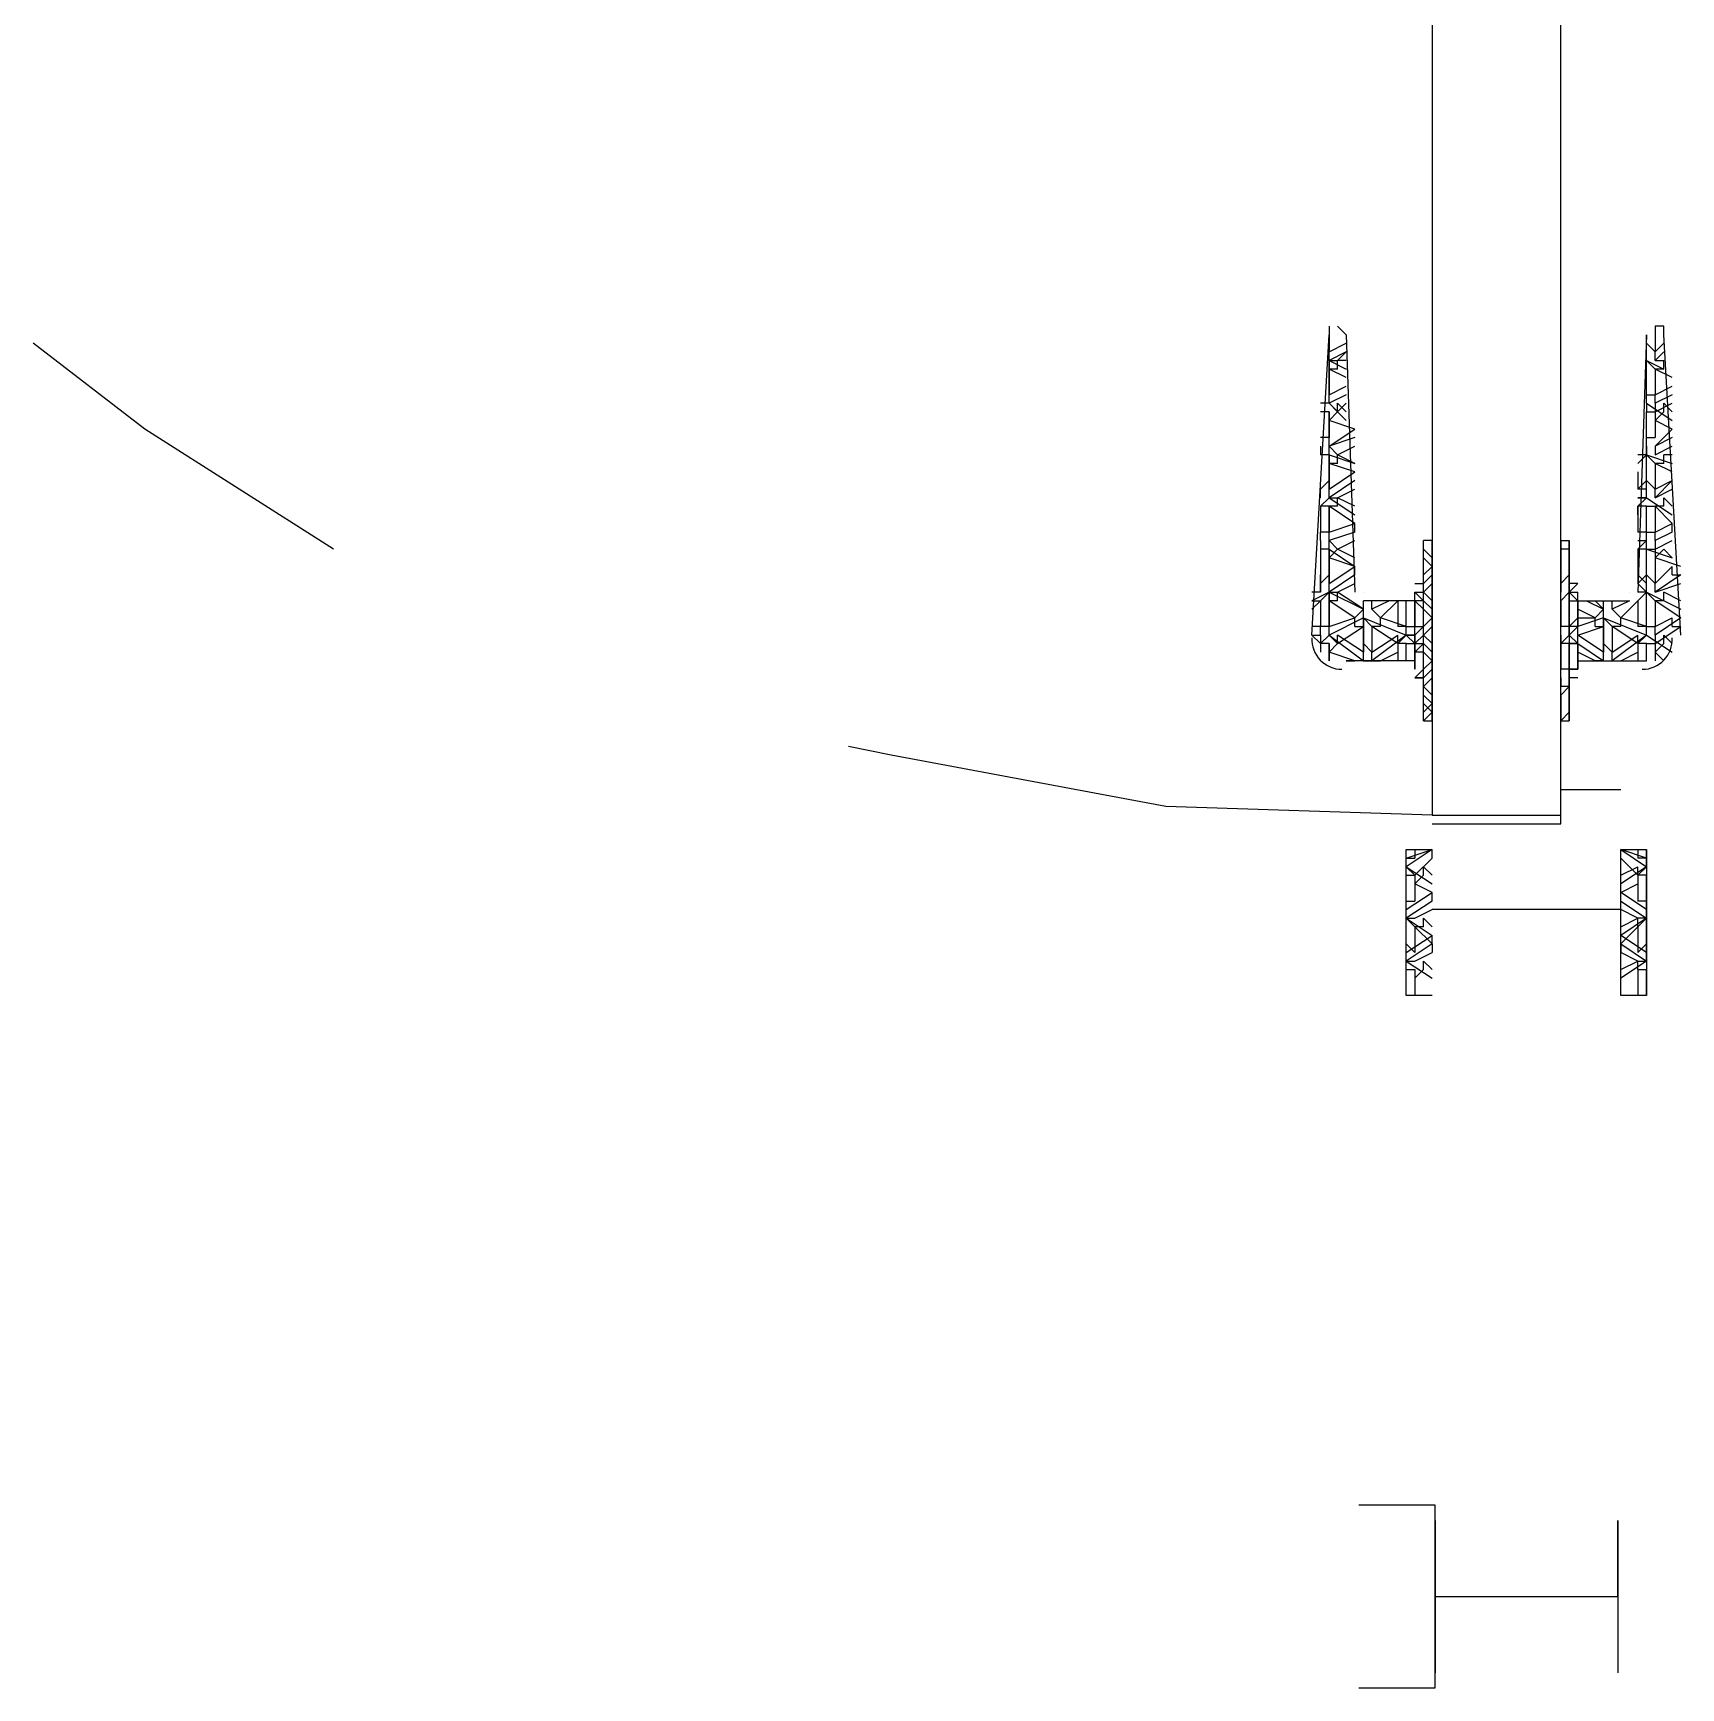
# Model space of a CAD drawing. Header units: millimetres. Extents: x -973 to 28250, y -35942 to 8545.
# Drawn here: x 3374 to 3916, y 3360 to 3904 of the extents above; entities that cross this region are included whole.
import ezdxf

# ---------------------------------------------------------------- set-up
doc = ezdxf.new("R2010")
doc.units = ezdxf.units.MM
doc.layers.add('R02_BAGLANTI', color=3, linetype='Continuous')
doc.layers.add('R02_DUVAR', color=7, linetype='Continuous')

# ---------------------------------------------------------------- blocks, each defined once
blk = doc.blocks.new('R02_SRC_K01')
at = {"color": 133, "linetype": 'Continuous', "lineweight": 25, "true_color": 0x6ec1dd}
for p, q in [((54258.75, 7922.696), (54258.75, 7922.696)), ((54259.032, 7922.696), (54258.75, 7922.696)), ((54258.75, 7922.696), (54258.75, 7922.696)), ((54259.032, 7922.696), (54259.314, 7922.978)), ((54259.032, 7922.414), (54259.032, 7922.696)), ((54259.314, 7922.696), (54259.032, 7922.696)), ((54259.314, 7922.978), (54259.314, 7922.696)), ((54259.314, 7922.978), (54269.182, 7922.414)), ((54259.314, 7922.696), (54259.596, 7922.696)), ((54259.596, 7922.696), (54259.596, 7922.978)), ((54259.596, 7922.414), (54259.596, 7922.696)), ((54260.442, 7922.696), (54259.596, 7922.696)), ((54260.16, 7922.978), (54260.442, 7922.696)), ((54260.442, 7922.978), (54260.442, 7922.696)), ((54260.724, 7922.414), (54260.442, 7922.696)), ((54260.724, 7922.696), (54260.724, 7922.978)), ((54261.006, 7922.696), (54260.724, 7922.696)), ((54260.724, 7922.696), (54260.724, 7922.696)), ((54260.724, 7922.696), (54261.006, 7922.696)), ((54261.288, 7922.414), (54261.006, 7922.696)), ((54262.134, 7922.696), (54261.006, 7922.696)), ((54261.006, 7922.696), (54261.288, 7922.696)), ((54261.852, 7922.696), (54261.852, 7922.696)), ((54261.852, 7922.696), (54261.852, 7922.696)), ((54262.134, 7922.414), (54262.134, 7922.696)), ((54262.134, 7922.414), (54262.134, 7922.696)), ((54262.416, 7922.696), (54262.134, 7922.696)), ((54262.416, 7922.696), (54262.416, 7922.696)), ((54262.416, 7922.696), (54262.698, 7922.696)), ((54262.698, 7922.414), (54262.698, 7922.696)), ((54263.543, 7922.696), (54262.698, 7922.696)), ((54262.698, 7922.696), (54262.698, 7922.696)), ((54263.543, 7922.414), (54263.543, 7922.696)), ((54263.543, 7922.696), (54263.543, 7922.696)), ((54263.543, 7922.696), (54263.543, 7922.696)), ((54263.825, 7922.696), (54263.825, 7922.696)), ((54263.825, 7922.696), (54263.825, 7922.696)), ((54263.825, 7922.696), (54264.107, 7922.696)), ((54264.389, 7922.414), (54264.107, 7922.696)), ((54264.107, 7922.696), (54264.107, 7922.696)), ((54265.235, 7922.414), (54265.235, 7922.696)), ((54265.235, 7922.414), (54265.235, 7922.696)), ((54265.517, 7922.696), (54265.235, 7922.696)), ((54265.517, 7922.696), (54265.517, 7922.696)), ((54265.517, 7922.696), (54265.517, 7922.696)), ((54265.517, 7922.696), (54265.517, 7922.696)), ((54265.799, 7922.414), (54265.799, 7922.696)), ((54266.645, 7922.414), (54266.645, 7922.696)), ((54258.468, 7922.414), (54259.032, 7922.414)), ((54259.032, 7922.414), (54258.468, 7922.414)), ((54258.468, 7921.568), (54258.75, 7922.414)), ((54259.032, 7922.132), (54258.75, 7922.414)), ((54259.032, 7922.414), (54259.032, 7922.414)), ((54259.314, 7922.414), (54259.032, 7922.132)), ((54259.314, 7922.414), (54259.596, 7922.414)), ((54259.596, 7922.414), (54259.596, 7922.414)), ((54260.442, 7922.414), (54259.596, 7922.414)), ((54259.596, 7922.414), (54259.878, 7921.568)), ((54259.878, 7921.568), (54260.442, 7922.414)), ((54260.724, 7922.414), (54260.16, 7921.286)), ((54260.724, 7922.414), (54260.442, 7922.414)), ((54260.442, 7922.132), (54260.442, 7922.414)), ((54260.724, 7922.414), (54260.724, 7922.132)), ((54260.724, 7922.414), (54261.006, 7922.414)), ((54261.288, 7922.414), (54261.006, 7922.414)), ((54262.134, 7922.414), (54261.006, 7922.414)), ((54261.006, 7922.414), (54261.57, 7921.568)), ((54262.134, 7922.414), (54261.57, 7921.568)), ((54261.57, 7921.568), (54261.852, 7922.414)), ((54262.134, 7922.132), (54261.852, 7922.414)), ((54262.134, 7922.414), (54262.134, 7922.414)), ((54262.416, 7922.414), (54262.134, 7922.132)), ((54262.698, 7921.568), (54262.416, 7922.414)), ((54262.416, 7922.414), (54262.698, 7922.414)), ((54262.698, 7922.414), (54262.698, 7922.414)), ((54263.543, 7922.414), (54262.698, 7922.414)), ((54262.698, 7922.414), (54262.979, 7921.568)), ((54262.979, 7921.568), (54263.543, 7922.414)), ((54263.825, 7922.414), (54263.261, 7921.568)), ((54263.543, 7922.414), (54263.543, 7922.414)), ((54263.543, 7922.132), (54263.543, 7922.414)), ((54263.825, 7922.414), (54263.825, 7922.132)), ((54263.825, 7922.414), (54264.107, 7922.414)), ((54264.389, 7922.414), (54264.107, 7922.414)), ((54264.953, 7922.414), (54264.107, 7922.414)), ((54264.107, 7922.414), (54264.671, 7921.568)), ((54264.671, 7921.568), (54264.953, 7922.414)), ((54265.235, 7922.414), (54264.953, 7921.568)), ((54265.235, 7922.414), (54264.953, 7922.414)), ((54264.953, 7922.132), (54264.953, 7922.414)), ((54265.517, 7922.414), (54265.235, 7922.132)), ((54265.799, 7921.568), (54265.517, 7922.414)), ((54265.517, 7922.414), (54265.517, 7922.414)), ((54265.517, 7922.414), (54266.081, 7921.568)), ((54265.799, 7922.414), (54265.799, 7922.414)), ((54266.645, 7922.414), (54265.799, 7922.414)), ((54266.081, 7921.568), (54266.363, 7922.414)), ((54266.927, 7922.414), (54266.363, 7921.85)), ((54266.645, 7922.132), (54266.363, 7922.414)), ((54266.645, 7922.414), (54266.645, 7922.414)), ((54266.927, 7922.414), (54266.645, 7922.132)), ((54266.927, 7922.414), (54268.336, 7922.414)), ((54266.927, 7922.414), (54267.209, 7922.414)), ((54267.209, 7922.414), (54267.209, 7922.414)), ((54267.209, 7922.414), (54267.209, 7922.414)), ((54268.054, 7922.414), (54267.209, 7922.414)), ((54267.209, 7922.414), (54267.491, 7921.85)), ((54267.772, 7921.85), (54268.054, 7922.414)), ((54268.336, 7922.414), (54268.054, 7921.85)), ((54268.336, 7922.414), (54268.054, 7922.414)), ((54268.054, 7922.132), (54268.054, 7922.414)), ((54268.618, 7921.85), (54268.336, 7922.414)), ((54268.336, 7922.414), (54268.336, 7922.414)), ((54268.336, 7922.414), (54268.336, 7922.132)), ((54268.336, 7922.414), (54268.618, 7922.414)), ((54268.9, 7922.414), (54268.618, 7922.414)), ((54269.464, 7922.414), (54268.618, 7922.414)), ((54268.618, 7922.414), (54268.9, 7921.85)), ((54258.468, 7921.85), (54258.468, 7921.568)), ((54258.468, 7919.595), (54258.468, 7921.85)), ((54258.75, 7921.286), (54259.314, 7922.132)), ((54259.032, 7922.132), (54259.314, 7922.132)), ((54259.032, 7922.132), (54259.596, 7921.286)), ((54260.16, 7921.286), (54260.724, 7922.132)), ((54260.442, 7922.132), (54260.724, 7922.132)), ((54260.724, 7922.132), (54261.006, 7921.568)), ((54269.182, 7921.85), (54260.724, 7921.568)), ((54261.852, 7921.568), (54262.134, 7922.132)), ((54262.134, 7922.132), (54262.134, 7922.132)), ((54262.134, 7922.132), (54262.416, 7921.568)), ((54263.543, 7922.132), (54263.825, 7922.132)), ((54263.543, 7921.568), (54263.825, 7922.132)), ((54263.825, 7922.132), (54264.107, 7921.568)), ((54264.953, 7922.132), (54265.235, 7922.132)), ((54264.953, 7921.568), (54265.235, 7922.132)), ((54265.235, 7922.132), (54265.517, 7921.568)), ((54266.645, 7922.132), (54266.927, 7922.132)), ((54266.645, 7921.85), (54266.927, 7922.132)), ((54266.645, 7922.132), (54266.927, 7921.85)), ((54268.054, 7922.132), (54268.336, 7922.132)), ((54268.336, 7921.85), (54268.336, 7922.132)), ((54268.336, 7922.132), (54268.618, 7921.85)), ((54269.182, 7921.85), (54269.464, 7922.132)), ((54269.464, 7922.132), (54269.464, 7922.132)), ((54258.468, 7921.286), (54258.468, 7921.568)), ((54258.468, 7921.568), (54258.468, 7921.568)), ((54258.468, 7921.286), (54258.468, 7921.286)), ((54258.468, 7921.286), (54258.75, 7921.286)), ((54259.032, 7921.286), (54258.75, 7921.286)), ((54259.032, 7921.286), (54258.75, 7921.004)), ((54259.596, 7921.286), (54258.75, 7921.286)), ((54259.596, 7921.568), (54259.596, 7921.286)), ((54259.596, 7921.568), (54259.878, 7921.568)), ((54259.878, 7921.286), (54259.596, 7921.286)), ((54259.878, 7921.286), (54259.596, 7921.004)), ((54260.16, 7921.286), (54259.878, 7921.568)), ((54260.16, 7921.286), (54260.16, 7921.286)), ((54260.442, 7921.286), (54260.442, 7921.286)), ((54260.442, 7921.286), (54260.442, 7921.286)), ((54260.442, 7919.595), (54260.442, 7921.286)), ((54260.724, 7921.286), (54260.724, 7921.286)), ((54261.288, 7921.568), (54261.288, 7921.568)), ((54261.288, 7921.568), (54261.57, 7921.568)), ((54262.698, 7921.568), (54262.698, 7921.568)), ((54262.698, 7921.568), (54262.979, 7921.568)), ((54258.468, 7921.004), (54258.468, 7920.723)), ((54258.468, 7921.004), (54258.75, 7921.004)), ((54258.468, 7920.723), (54258.468, 7920.723)), ((54258.468, 7920.723), (54258.468, 7920.723)), ((54258.468, 7920.723), (54258.75, 7920.159)), ((54259.596, 7921.004), (54258.75, 7921.004)), ((54258.75, 7921.004), (54259.314, 7920.159)), ((54259.032, 7920.159), (54259.596, 7921.004)), ((54259.596, 7920.723), (54259.596, 7921.004)), ((54259.596, 7920.723), (54259.878, 7920.723)), ((54259.596, 7919.877), (54259.878, 7920.723)), ((54260.16, 7921.004), (54259.878, 7920.723)), ((54259.878, 7920.723), (54260.442, 7920.159)), ((54260.442, 7920.441), (54260.16, 7921.004)), ((54260.16, 7921.004), (54260.16, 7921.004)), ((54260.16, 7921.004), (54260.442, 7921.004)), ((54260.442, 7921.004), (54260.442, 7921.004)), ((54260.442, 7921.004), (54260.442, 7921.004)), ((54259.032, 7920.159), (54258.468, 7920.159)), ((54259.032, 7920.159), (54258.75, 7920.159)), ((54259.032, 7919.877), (54259.032, 7920.159)), ((54259.314, 7919.877), (54259.032, 7920.159)), ((54259.032, 7920.159), (54259.314, 7920.159)), ((54259.596, 7919.877), (54259.596, 7920.159)), ((54260.442, 7920.159), (54259.596, 7920.159)), ((54260.442, 7920.159), (54260.442, 7920.159)), ((54247.473, 7919.877), (54248.319, 7919.877)), ((54248.319, 7919.595), (54247.473, 7919.595)), ((54248.601, 7919.877), (54248.037, 7919.031)), ((54248.319, 7919.313), (54248.037, 7919.595)), ((54248.319, 7919.877), (54248.319, 7919.595)), ((54249.164, 7919.031), (54248.601, 7919.877)), ((54248.601, 7919.877), (54248.601, 7919.595)), ((54248.601, 7919.877), (54248.882, 7919.877)), ((54248.601, 7919.595), (54248.882, 7919.031)), ((54249.164, 7919.877), (54248.882, 7919.595)), ((54248.882, 7919.877), (54249.446, 7919.031)), ((54249.728, 7919.595), (54248.882, 7919.595)), ((54249.164, 7919.877), (54249.164, 7919.877)), ((54249.164, 7919.031), (54249.728, 7919.595)), ((54250.01, 7919.877), (54249.446, 7919.031)), ((54250.01, 7919.877), (54249.728, 7919.595)), ((54249.728, 7919.313), (54249.728, 7919.595)), ((54250.574, 7919.031), (54250.01, 7919.877)), ((54250.01, 7919.877), (54250.01, 7919.877)), ((54250.01, 7919.877), (54250.01, 7919.595)), ((54250.01, 7919.877), (54250.292, 7919.877)), ((54250.01, 7919.595), (54250.292, 7919.031)), ((54250.292, 7919.877), (54250.856, 7919.031)), ((54250.574, 7919.877), (54250.574, 7919.877)), ((54250.574, 7919.877), (54250.574, 7919.595)), ((54251.42, 7919.595), (54250.574, 7919.595)), ((54250.856, 7919.031), (54251.138, 7919.595)), ((54251.702, 7919.877), (54251.138, 7919.031)), ((54251.42, 7919.313), (54251.138, 7919.595)), ((54251.42, 7919.877), (54251.42, 7919.877)), ((54251.42, 7919.877), (54251.42, 7919.595)), ((54251.702, 7919.877), (54251.42, 7919.595)), ((54251.42, 7919.595), (54251.984, 7919.031)), ((54252.266, 7919.031), (54251.702, 7919.877)), ((54251.702, 7919.877), (54252.266, 7919.877)), ((54251.702, 7919.877), (54251.984, 7919.877)), ((54251.984, 7919.877), (54251.984, 7919.877)), ((54251.984, 7919.877), (54251.984, 7919.595)), ((54251.984, 7919.877), (54252.266, 7919.031)), ((54252.266, 7919.595), (54251.984, 7919.595)), ((54257.905, 7919.313), (54257.905, 7919.595)), ((54257.905, 7919.595), (54258.187, 7919.313)), ((54257.905, 7919.595), (54257.905, 7919.313)), ((54258.187, 7919.595), (54258.187, 7919.595)), ((54259.032, 7919.595), (54258.187, 7919.595)), ((54258.187, 7919.595), (54260.724, 7919.595)), ((54258.187, 7919.595), (54258.187, 7919.595)), ((54258.468, 7919.877), (54259.032, 7919.877)), ((54259.032, 7919.313), (54258.75, 7919.595)), ((54258.75, 7919.313), (54258.75, 7919.595)), ((54259.032, 7919.877), (54259.032, 7919.595)), ((54259.032, 7919.595), (54259.314, 7919.313)), ((54259.314, 7919.877), (54260.442, 7919.877)), ((54259.314, 7919.877), (54259.596, 7919.877)), ((54259.314, 7919.877), (54259.596, 7919.877)), ((54259.596, 7919.877), (54259.596, 7919.595)), ((54259.596, 7919.877), (54259.596, 7919.595)), ((54260.442, 7919.595), (54259.596, 7919.595)), ((54260.442, 7919.595), (54260.442, 7919.595)), ((54260.442, 7919.313), (54260.442, 7919.595)), ((54260.724, 7919.595), (54260.724, 7919.595)), ((54260.724, 7919.595), (54260.724, 7919.595)), ((54261.006, 7919.595), (54261.006, 7919.313)), ((54248.319, 7919.313), (54248.601, 7919.313)), ((54248.319, 7919.031), (54248.601, 7919.313)), ((54249.164, 7919.031), (54248.882, 7919.031)), ((54249.164, 7919.031), (54249.446, 7919.031)), ((54249.728, 7919.313), (54250.01, 7919.313)), ((54249.728, 7919.031), (54250.01, 7919.313)), ((54250.292, 7912.828), (54250.292, 7919.031)), ((54250.574, 7919.031), (54250.574, 7919.031)), ((54250.574, 7919.031), (54250.856, 7919.031)), ((54251.42, 7919.313), (54251.702, 7919.313)), ((54251.42, 7919.031), (54251.702, 7919.313)), ((54251.984, 7919.031), (54251.984, 7919.031)), ((54251.984, 7919.031), (54252.266, 7919.031)), ((54252.266, 7919.031), (54252.266, 7919.031)), ((54327.544, 7919.031), (54253.394, 7919.031)), ((54253.394, 7919.031), (54253.394, 7914.802)), ((54256.777, 7919.031), (54256.495, 7919.313)), ((54256.495, 7919.313), (54262.416, 7919.313)), ((54256.777, 7919.031), (54256.495, 7919.031)), ((54256.495, 7919.031), (54256.495, 7919.031)), ((54256.777, 7919.031), (54257.059, 7919.313)), ((54256.777, 7919.313), (54257.059, 7919.031)), ((54256.777, 7919.031), (54257.059, 7919.031)), ((54257.341, 7919.313), (54257.059, 7919.031)), ((54257.341, 7919.031), (54257.623, 7919.313)), ((54257.623, 7919.313), (54257.905, 7919.031)), ((54258.187, 7919.031), (54257.905, 7919.313)), ((54258.187, 7919.313), (54258.468, 7919.031)), ((54258.187, 7919.031), (54258.187, 7919.031)), ((54258.187, 7919.031), (54258.468, 7919.031)), ((54258.468, 7919.031), (54258.75, 7919.313)), ((54259.032, 7919.313), (54259.314, 7919.313)), ((54259.032, 7919.031), (54259.314, 7919.313)), ((54259.314, 7919.313), (54259.596, 7919.031)), ((54259.596, 7919.031), (54259.596, 7919.031)), ((54259.596, 7919.031), (54259.878, 7919.031)), ((54260.442, 7919.313), (54260.724, 7919.313)), ((54260.442, 7919.031), (54260.724, 7919.313)), ((54261.288, 7919.031), (54261.006, 7919.313)), ((54261.288, 7919.313), (54261.57, 7919.031)), ((54261.288, 7919.031), (54261.288, 7919.031)), ((54261.288, 7919.031), (54261.57, 7919.031)), ((54261.57, 7919.031), (54261.852, 7919.313)), ((54262.134, 7919.313), (54261.852, 7919.031)), ((54261.852, 7919.031), (54262.134, 7919.313)), ((54262.416, 7919.313), (54262.416, 7919.313)), ((54253.394, 7914.802), (54327.262, 7914.802)), ((54254.239, 7914.802), (54254.239, 7912.828)), ((54256.495, 7914.802), (54256.495, 7914.802)), ((54256.777, 7914.52), (54256.495, 7914.802)), ((54257.341, 7914.802), (54256.495, 7914.802)), ((54256.495, 7914.802), (54256.495, 7914.802)), ((54256.495, 7914.802), (54256.495, 7914.52)), ((54257.623, 7914.52), (54257.341, 7914.802)), ((54257.341, 7914.802), (54257.341, 7914.802)), ((54257.341, 7914.802), (54257.341, 7914.802)), ((54257.905, 7914.802), (54257.623, 7914.802)), ((54257.623, 7914.802), (54257.623, 7914.802)), ((54257.623, 7914.802), (54257.905, 7914.802)), ((54257.905, 7914.802), (54258.187, 7914.802)), ((54258.187, 7914.52), (54258.187, 7914.802)), ((54259.032, 7914.802), (54258.187, 7914.802)), ((54259.032, 7914.802), (54258.75, 7914.802)), ((54258.75, 7914.802), (54258.75, 7914.802)), ((54259.032, 7914.52), (54259.032, 7914.802)), ((54259.314, 7914.802), (54259.032, 7914.802)), ((54259.314, 7914.802), (54259.314, 7914.802)), ((54259.314, 7914.802), (54259.596, 7914.802)), ((54259.596, 7914.52), (54259.596, 7914.802)), ((54260.442, 7914.802), (54259.596, 7914.802)), ((54259.596, 7914.802), (54259.596, 7914.802)), ((54260.724, 7914.52), (54260.442, 7914.802)), ((54260.724, 7914.52), (54260.442, 7914.802)), ((54260.442, 7914.802), (54260.442, 7914.802)), ((54260.442, 7914.802), (54260.442, 7914.802)), ((54261.006, 7914.802), (54260.724, 7914.802)), ((54260.724, 7914.802), (54260.724, 7914.802)), ((54260.724, 7914.802), (54261.006, 7914.802)), ((54261.288, 7914.52), (54261.006, 7914.802)), ((54262.134, 7914.802), (54261.006, 7914.802)), ((54261.006, 7914.802), (54261.288, 7914.802)), ((54261.852, 7914.802), (54261.852, 7914.802)), ((54261.852, 7914.802), (54261.852, 7914.802)), ((54262.134, 7914.52), (54262.134, 7914.802)), ((54262.134, 7914.52), (54262.134, 7914.802)), ((54262.416, 7914.802), (54262.134, 7914.802)), ((54262.416, 7914.802), (54262.416, 7914.802)), ((54262.416, 7914.802), (54262.416, 7914.802)), ((54256.495, 7914.52), (54256.495, 7914.52)), ((54256.777, 7914.52), (54256.495, 7914.52)), ((54256.495, 7914.52), (54256.495, 7914.52)), ((54257.623, 7914.52), (54257.341, 7914.52)), ((54257.623, 7914.52), (54257.623, 7914.52)), ((54257.623, 7914.52), (54257.623, 7914.52)), ((54257.623, 7914.52), (54257.905, 7914.52)), ((54257.905, 7914.52), (54258.187, 7914.52)), ((54257.905, 7914.238), (54257.905, 7914.52)), ((54258.187, 7914.238), (54258.187, 7914.52)), ((54258.187, 7914.52), (54258.187, 7914.238)), ((54259.032, 7914.238), (54258.187, 7914.238)), ((54258.187, 7914.238), (54258.187, 7914.238)), ((54258.187, 7914.238), (54260.724, 7914.238)), ((54258.468, 7913.674), (54258.75, 7914.238)), ((54258.468, 7914.238), (54258.468, 7911.982)), ((54259.032, 7914.238), (54258.75, 7914.238)), ((54258.75, 7914.238), (54258.75, 7914.238)), ((54258.75, 7913.392), (54259.314, 7914.238)), ((54259.032, 7914.52), (54259.032, 7914.238)), ((54259.314, 7914.52), (54259.032, 7914.52)), ((54259.032, 7914.238), (54259.032, 7914.52)), ((54259.032, 7914.238), (54259.314, 7914.52)), ((54259.032, 7914.238), (54259.314, 7914.238)), ((54259.032, 7914.238), (54259.314, 7914.238)), ((54259.314, 7914.52), (54259.596, 7914.52)), ((54259.314, 7914.238), (54259.314, 7914.238)), ((54259.314, 7914.238), (54259.596, 7913.392)), ((54259.596, 7914.238), (54259.596, 7914.52)), ((54259.596, 7914.52), (54259.596, 7914.52)), ((54259.596, 7914.52), (54259.878, 7914.238)), ((54259.878, 7913.392), (54259.596, 7914.238)), ((54260.442, 7914.238), (54259.596, 7914.238)), ((54259.878, 7913.674), (54260.16, 7914.238)), ((54259.878, 7914.238), (54259.878, 7913.674)), ((54260.16, 7914.238), (54260.442, 7914.238)), ((54260.724, 7914.52), (54260.442, 7914.238)), ((54260.442, 7914.238), (54260.442, 7914.238)), ((54260.442, 7914.238), (54260.724, 7914.238)), ((54260.442, 7914.238), (54260.442, 7912.546)), ((54261.006, 7914.238), (54260.724, 7914.52)), ((54260.724, 7914.52), (54260.724, 7914.238)), ((54260.724, 7914.52), (54261.006, 7914.52)), ((54260.724, 7914.238), (54260.724, 7914.238)), ((54260.724, 7914.238), (54260.724, 7914.238)), ((54260.724, 7914.238), (54260.724, 7914.238)), ((54261.006, 7914.52), (54261.006, 7914.52)), ((54261.006, 7914.238), (54261.006, 7914.52)), ((54261.288, 7914.52), (54261.288, 7914.52)), ((54262.134, 7914.52), (54262.134, 7914.52)), ((54262.134, 7914.52), (54262.134, 7914.52)), ((54262.416, 7914.52), (54262.416, 7914.52)), ((54262.416, 7914.52), (54262.416, 7914.52)), ((54262.416, 7914.52), (54262.416, 7914.52)), ((54258.468, 7913.392), (54258.468, 7913.674)), ((54258.468, 7913.674), (54258.468, 7913.674)), ((54258.468, 7913.674), (54258.468, 7913.674)), ((54259.596, 7913.674), (54259.596, 7913.392)), ((54259.596, 7913.674), (54259.878, 7913.674)), ((54260.16, 7913.392), (54259.878, 7913.674)), ((54260.442, 7913.956), (54260.16, 7913.392)), ((54260.16, 7913.392), (54260.442, 7913.674)), ((54258.468, 7913.392), (54258.468, 7913.392)), ((54258.468, 7913.392), (54258.75, 7913.392)), ((54259.314, 7911.982), (54258.468, 7913.11)), ((54258.468, 7913.11), (54258.468, 7912.828)), ((54258.468, 7913.11), (54258.75, 7913.11)), ((54259.032, 7913.392), (54258.75, 7913.392)), ((54259.032, 7913.392), (54258.75, 7913.11)), ((54259.596, 7913.392), (54258.75, 7913.392)), ((54259.596, 7913.11), (54258.75, 7913.11)), ((54258.75, 7913.11), (54259.314, 7912.264)), ((54259.032, 7912.264), (54259.596, 7913.11)), ((54259.878, 7913.392), (54259.596, 7913.392)), ((54259.878, 7913.392), (54259.596, 7913.11)), ((54259.596, 7912.828), (54259.596, 7913.11)), ((54260.16, 7913.11), (54259.878, 7912.828)), ((54260.16, 7913.392), (54260.16, 7913.392)), ((54260.442, 7912.546), (54260.16, 7913.11)), ((54260.16, 7913.11), (54260.16, 7913.11)), ((54260.16, 7913.11), (54260.442, 7913.11)), ((54260.442, 7913.392), (54260.442, 7913.392)), ((54260.442, 7913.392), (54260.442, 7913.392)), ((54260.442, 7913.11), (54260.442, 7913.11)), ((54260.442, 7913.11), (54260.442, 7913.11)), ((54248.601, 7911.982), (54248.037, 7912.828)), ((54248.319, 7912.828), (54248.601, 7912.264)), ((54249.164, 7912.828), (54248.601, 7911.982)), ((54248.601, 7912.264), (54248.882, 7912.828)), ((54249.164, 7912.828), (54248.882, 7912.828)), ((54248.882, 7911.982), (54249.446, 7912.828)), ((54249.164, 7912.828), (54249.446, 7912.828)), ((54249.164, 7912.828), (54249.728, 7912.264)), ((54250.01, 7911.982), (54249.446, 7912.828)), ((54249.728, 7912.828), (54250.01, 7912.264)), ((54250.574, 7912.828), (54250.01, 7911.982)), ((54250.01, 7912.264), (54250.292, 7912.828)), ((54250.292, 7911.982), (54250.856, 7912.828)), ((54250.574, 7912.828), (54250.574, 7912.828)), ((54250.574, 7912.828), (54250.856, 7912.828)), ((54250.856, 7912.828), (54251.138, 7912.264)), ((54251.702, 7911.982), (54251.138, 7912.828)), ((54251.42, 7912.264), (54251.984, 7912.828)), ((54251.42, 7912.828), (54251.702, 7912.264)), ((54252.266, 7912.828), (54251.702, 7911.982)), ((54251.984, 7912.828), (54251.984, 7912.828)), ((54251.984, 7912.828), (54252.266, 7912.828)), ((54251.984, 7911.982), (54252.266, 7912.828)), ((54252.266, 7912.828), (54252.266, 7912.828)), ((54258.468, 7912.828), (54258.468, 7912.828)), ((54258.468, 7912.828), (54258.468, 7912.828)), ((54258.468, 7912.828), (54258.75, 7912.264)), ((54259.596, 7912.828), (54259.878, 7912.828)), ((54259.596, 7911.982), (54259.878, 7912.828)), ((54259.878, 7912.828), (54260.442, 7912.264)), ((54260.724, 7912.546), (54260.724, 7912.546)), ((54248.319, 7912.264), (54247.473, 7912.264)), ((54247.473, 7911.982), (54248.319, 7911.982)), ((54248.319, 7912.264), (54248.037, 7912.264)), ((54248.319, 7912.264), (54248.319, 7911.982)), ((54248.319, 7912.264), (54248.601, 7912.264)), ((54249.164, 7911.982), (54248.882, 7912.264)), ((54249.728, 7912.264), (54248.882, 7912.264)), ((54249.164, 7911.982), (54249.164, 7911.982)), ((54250.01, 7911.982), (54249.728, 7912.264)), ((54249.728, 7912.264), (54249.728, 7912.264)), ((54249.728, 7912.264), (54250.01, 7912.264)), ((54250.01, 7911.982), (54250.01, 7912.264)), ((54250.01, 7911.982), (54250.01, 7911.982)), ((54250.01, 7911.982), (54250.292, 7911.982)), ((54250.574, 7911.982), (54250.574, 7912.264)), ((54251.42, 7912.264), (54250.574, 7912.264)), ((54250.574, 7911.982), (54250.574, 7911.982)), ((54251.42, 7912.264), (54251.138, 7912.264)), ((54251.42, 7911.982), (54251.42, 7912.264)), ((54251.702, 7911.982), (54251.42, 7912.264)), ((54251.42, 7912.264), (54251.702, 7912.264)), ((54251.42, 7911.982), (54251.42, 7911.982)), ((54251.702, 7911.982), (54252.266, 7911.982)), ((54251.702, 7911.982), (54251.984, 7911.982)), ((54251.984, 7911.982), (54251.984, 7912.264)), ((54252.266, 7912.264), (54251.984, 7912.264)), ((54251.984, 7911.982), (54251.984, 7911.982)), ((54259.032, 7912.264), (54258.468, 7912.264)), ((54258.468, 7911.982), (54259.032, 7911.982)), ((54259.032, 7912.264), (54258.75, 7912.264)), ((54259.032, 7911.982), (54259.032, 7912.264)), ((54259.314, 7911.982), (54259.032, 7912.264)), ((54259.032, 7912.264), (54259.314, 7912.264)), ((54259.032, 7911.982), (54259.032, 7911.7)), ((54259.314, 7911.982), (54259.596, 7911.982)), ((54259.596, 7911.982), (54259.596, 7912.264)), ((54260.442, 7912.264), (54259.596, 7912.264)), ((54259.596, 7911.982), (54259.596, 7911.7)), ((54260.724, 7911.982), (54260.442, 7912.264)), ((54260.724, 7911.982), (54260.442, 7912.264)), ((54260.442, 7912.264), (54260.442, 7912.264)), ((54260.724, 7911.982), (54260.442, 7911.7)), ((54260.724, 7911.982), (54260.724, 7912.264)), ((54260.724, 7912.264), (54260.724, 7912.264)), ((54269.182, 7911.982), (54260.724, 7912.264)), ((54260.724, 7911.982), (54261.006, 7911.982)), ((54261.288, 7911.982), (54261.006, 7912.264)), ((54262.134, 7912.264), (54261.006, 7912.264)), ((54261.006, 7911.982), (54261.288, 7912.264)), ((54261.288, 7911.982), (54261.006, 7911.7)), ((54261.852, 7912.264), (54261.852, 7912.264)), ((54261.852, 7912.264), (54261.852, 7912.264)), ((54262.134, 7911.982), (54261.852, 7911.137)), ((54262.134, 7911.982), (54262.134, 7912.264)), ((54262.134, 7911.982), (54262.134, 7912.264)), ((54262.416, 7911.982), (54262.134, 7912.264)), ((54262.134, 7911.982), (54262.134, 7911.7)), ((54262.416, 7912.264), (54262.416, 7911.982)), ((54262.416, 7911.982), (54262.698, 7911.982)), ((54262.698, 7911.982), (54262.698, 7912.264)), ((54263.543, 7912.264), (54262.698, 7912.264)), ((54262.698, 7911.982), (54262.698, 7912.264)), ((54262.698, 7911.982), (54262.698, 7911.7)), ((54263.261, 7912.264), (54263.543, 7912.264)), ((54263.825, 7911.982), (54263.543, 7912.264)), ((54263.543, 7911.982), (54263.543, 7912.264)), ((54263.543, 7912.264), (54263.543, 7912.264)), ((54263.543, 7911.982), (54263.543, 7911.7)), ((54263.825, 7911.982), (54263.825, 7912.264)), ((54263.825, 7911.982), (54264.107, 7911.982)), ((54264.389, 7911.982), (54264.107, 7912.264)), ((54264.671, 7912.264), (54264.107, 7912.264)), ((54264.107, 7911.982), (54264.107, 7912.264)), ((54264.389, 7911.982), (54264.107, 7911.7)), ((54265.235, 7911.982), (54264.953, 7912.264)), ((54265.235, 7911.982), (54264.953, 7911.137)), ((54265.235, 7911.982), (54264.953, 7911.7)), ((54265.235, 7911.982), (54265.235, 7912.264)), ((54265.517, 7911.982), (54265.235, 7911.982)), ((54265.517, 7911.982), (54265.517, 7911.982)), ((54265.517, 7911.982), (54265.517, 7911.982)), ((54265.517, 7911.982), (54265.799, 7911.982)), ((54265.799, 7911.982), (54265.799, 7911.982)), ((54265.799, 7911.982), (54265.799, 7911.7)), ((54266.927, 7911.982), (54266.363, 7911.137)), ((54266.927, 7911.982), (54266.645, 7911.982)), ((54266.645, 7911.982), (54266.645, 7911.982)), ((54266.645, 7911.982), (54266.645, 7911.7)), ((54266.927, 7911.982), (54266.927, 7911.982)), ((54266.927, 7911.982), (54267.209, 7911.982)), ((54267.209, 7911.982), (54267.209, 7911.982)), ((54267.209, 7911.982), (54267.209, 7911.7)), ((54267.209, 7911.982), (54267.209, 7911.982)), ((54268.336, 7911.982), (54268.054, 7911.418)), ((54268.336, 7911.982), (54268.054, 7911.7)), ((54268.336, 7911.982), (54268.336, 7911.982)), ((54268.336, 7911.982), (54268.336, 7911.982)), ((54268.9, 7911.982), (54268.618, 7911.7)), ((54268.9, 7911.982), (54268.9, 7911.982)), ((54259.032, 7911.7), (54258.468, 7911.7)), ((54258.468, 7911.418), (54258.75, 7911.7)), ((54259.032, 7911.418), (54258.75, 7911.7)), ((54259.314, 7911.7), (54259.032, 7911.7)), ((54259.032, 7911.7), (54259.596, 7910.855)), ((54259.032, 7911.418), (54259.314, 7911.418)), ((54259.032, 7911.137), (54259.314, 7911.418)), ((54259.878, 7910.855), (54259.314, 7911.7)), ((54259.314, 7911.7), (54259.596, 7911.7)), ((54259.314, 7910.855), (54269.182, 7911.418)), ((54260.442, 7911.7), (54259.596, 7911.7)), ((54259.596, 7911.7), (54259.878, 7911.137)), ((54259.878, 7910.855), (54260.442, 7911.7)), ((54260.442, 7911.418), (54260.442, 7911.7)), ((54260.442, 7911.418), (54260.724, 7911.418)), ((54260.442, 7910.855), (54260.724, 7911.418)), ((54261.288, 7910.855), (54260.724, 7911.7)), ((54260.724, 7911.7), (54260.724, 7911.7)), ((54260.724, 7911.7), (54261.006, 7911.7)), ((54260.724, 7911.7), (54261.006, 7910.855)), ((54262.134, 7911.7), (54261.006, 7911.7)), ((54261.006, 7911.7), (54261.57, 7911.137)), ((54261.57, 7910.855), (54261.852, 7911.7)), ((54262.134, 7911.418), (54261.852, 7911.7)), ((54261.852, 7911.137), (54262.134, 7911.418)), ((54262.416, 7911.7), (54262.134, 7911.7)), ((54262.134, 7911.7), (54262.416, 7911.137)), ((54262.134, 7911.418), (54262.134, 7911.418)), ((54262.698, 7911.137), (54262.416, 7911.7)), ((54262.416, 7911.7), (54262.698, 7911.7)), ((54263.543, 7911.7), (54262.698, 7911.7)), ((54262.698, 7911.7), (54262.979, 7911.137)), ((54262.979, 7911.137), (54263.543, 7911.7)), ((54263.543, 7911.418), (54263.543, 7911.7)), ((54263.543, 7911.418), (54263.825, 7911.418)), ((54263.543, 7911.137), (54263.825, 7911.418)), ((54264.389, 7911.137), (54263.825, 7911.7)), ((54263.825, 7911.7), (54263.825, 7911.7)), ((54263.825, 7911.7), (54264.107, 7911.7)), ((54263.825, 7911.7), (54264.107, 7911.137)), ((54264.953, 7911.7), (54264.107, 7911.7)), ((54264.107, 7911.7), (54264.389, 7911.137)), ((54264.671, 7911.137), (54264.953, 7911.7)), ((54264.953, 7911.418), (54264.953, 7911.7)), ((54264.953, 7911.418), (54265.235, 7911.418)), ((54265.517, 7911.7), (54265.235, 7911.7)), ((54265.235, 7911.7), (54265.517, 7911.137)), ((54265.235, 7911.137), (54265.235, 7911.418)), ((54265.799, 7911.137), (54265.517, 7911.7)), ((54265.517, 7911.7), (54265.517, 7911.7)), ((54265.517, 7911.7), (54266.081, 7911.137)), ((54266.645, 7911.7), (54265.799, 7911.7)), ((54266.081, 7911.137), (54266.363, 7911.7)), ((54266.645, 7911.418), (54266.363, 7911.7)), ((54266.927, 7911.7), (54266.645, 7911.7)), ((54266.645, 7911.7), (54266.927, 7911.137)), ((54266.645, 7911.418), (54266.927, 7911.418)), ((54266.645, 7911.137), (54266.927, 7911.418)), ((54267.209, 7911.137), (54266.927, 7911.7)), ((54266.927, 7911.7), (54267.209, 7911.7)), ((54268.054, 7911.7), (54267.209, 7911.7)), ((54267.209, 7911.7), (54267.491, 7911.137)), ((54267.772, 7911.137), (54268.054, 7911.7)), ((54268.054, 7911.418), (54268.054, 7911.7)), ((54268.054, 7911.418), (54268.336, 7911.418)), ((54268.618, 7911.418), (54268.336, 7911.7)), ((54268.336, 7911.7), (54268.336, 7911.7)), ((54268.336, 7911.7), (54268.618, 7911.7)), ((54268.336, 7911.7), (54268.336, 7911.418)), ((54268.336, 7911.418), (54268.336, 7911.418)), ((54269.464, 7911.7), (54268.618, 7911.7)), ((54268.618, 7911.7), (54268.9, 7911.418)), ((54269.182, 7911.7), (54269.182, 7911.7)), ((54269.182, 7911.418), (54269.464, 7911.418)), ((54269.182, 7911.418), (54269.182, 7911.418)), ((54269.464, 7911.418), (54269.464, 7911.7)), ((54259.596, 7911.137), (54259.596, 7910.855)), ((54259.596, 7911.137), (54259.878, 7911.137)), ((54259.878, 7910.855), (54259.878, 7910.855)), ((54261.288, 7911.137), (54261.288, 7910.855)), ((54261.288, 7911.137), (54261.57, 7911.137)), ((54262.698, 7911.137), (54262.698, 7911.137)), ((54262.698, 7911.137), (54262.979, 7911.137))]:
    blk.add_line(p, q, dxfattribs=at)
at = {"color": 7, "linetype": 'Continuous', "lineweight": 25}
for points in [[(54262.134, 7955.119), (54266.081, 7961.322), (54268.9, 7964.987)], [(54253.394, 7919.031), (54253.675, 7927.771), (54255.367, 7936.793), (54255.649, 7938.203)]]:
    blk.add_lwpolyline(points, dxfattribs=at)
at = {"color": 133, "linetype": 'Continuous', "lineweight": 25, "true_color": 0x6ec1dd}
for points in [[(54259.878, 7921.286), (54259.314, 7922.414), (54259.032, 7922.696)], [(54261.288, 7921.568), (54260.724, 7922.414), (54260.442, 7922.978)], [(54264.389, 7921.568), (54263.825, 7922.414), (54263.543, 7922.696)], [(54267.209, 7921.85), (54266.927, 7922.414), (54266.927, 7922.696)], [(54259.314, 7922.414), (54258.468, 7921.286), (54258.468, 7921.004)], [(54259.314, 7922.414), (54260.724, 7922.414), (54262.134, 7922.414), (54263.543, 7922.414)], [(54263.825, 7922.414), (54265.235, 7922.414), (54266.645, 7922.414)], [(54258.468, 7921.286), (54259.878, 7921.286), (54260.442, 7921.286)], [(54259.878, 7921.286), (54259.314, 7919.877), (54259.032, 7919.595), (54259.032, 7919.313), (54258.75, 7919.031)], [(54259.314, 7919.595), (54259.314, 7919.877), (54258.468, 7921.004)], [(54247.473, 7919.031), (54247.473, 7919.877), (54252.266, 7919.877), (54252.266, 7919.031)], [(54248.601, 7919.877), (54250.01, 7919.877), (54251.42, 7919.877)], [(54259.314, 7919.877), (54259.314, 7919.595), (54259.032, 7919.595)], [(54259.314, 7919.595), (54259.596, 7919.313), (54259.878, 7919.031)], [(54259.596, 7919.595), (54259.596, 7919.313), (54259.878, 7919.031)], [(54259.878, 7919.031), (54260.16, 7919.313), (54260.442, 7919.595)], [(54260.724, 7919.595), (54260.442, 7919.313), (54260.16, 7919.031)], [(54260.724, 7919.595), (54260.724, 7919.313), (54261.006, 7919.031)], [(54253.112, 7919.031), (54253.112, 7914.802), (54254.239, 7914.802)], [(54256.495, 7919.313), (54256.495, 7919.031), (54262.416, 7919.031), (54262.416, 7919.313)], [(54256.495, 7914.802), (54262.416, 7914.802), (54262.416, 7914.52), (54256.495, 7914.52)], [(54257.905, 7914.52), (54257.623, 7914.52), (54257.623, 7914.802)], [(54259.596, 7914.238), (54259.314, 7914.52), (54259.032, 7914.802)], [(54256.495, 7914.52), (54257.623, 7914.52), (54259.032, 7914.52)], [(54259.032, 7914.238), (54258.468, 7913.392), (54258.468, 7913.11)], [(54259.314, 7914.52), (54260.724, 7914.52), (54262.134, 7914.52), (54262.416, 7914.52)], [(54260.724, 7914.52), (54260.442, 7914.52), (54260.442, 7914.238)], [(54258.468, 7913.392), (54259.878, 7913.392), (54260.442, 7913.392)], [(54259.878, 7913.392), (54259.314, 7911.982), (54258.75, 7911.137)], [(54248.601, 7912.264), (54248.601, 7911.982), (54248.882, 7911.982)], [(54248.601, 7911.982), (54250.01, 7911.982), (54251.42, 7911.982)], [(54259.314, 7911.982), (54260.724, 7911.982), (54262.134, 7911.982), (54263.543, 7911.982)], [(54261.006, 7912.264), (54260.724, 7911.982), (54260.16, 7910.855)], [(54263.825, 7912.264), (54263.825, 7911.982), (54263.261, 7911.137)], [(54263.825, 7911.982), (54265.235, 7911.982), (54266.645, 7911.982)], [(54266.927, 7911.982), (54268.336, 7911.982), (54269.182, 7911.982)]]:
    blk.add_lwpolyline(points, dxfattribs=at)
for points in [[(54269.182, 7922.132), (54269.182, 7922.132)], [(54247.473, 7912.828), (54252.266, 7912.828), (54252.266, 7911.982), (54247.473, 7911.982)]]:
    blk.add_lwpolyline(points, close=True, dxfattribs=at)
for points in [[(54258.492, 7922.705), (54258.297, 7922.518), (54258.187, 7922.261), (54258.187, 7921.991)], [(54259.218, 7922.977), (54258.949, 7922.989), (54258.686, 7922.891), (54258.492, 7922.705)], [(54258.187, 7912.123), (54258.187, 7911.854), (54258.297, 7911.596), (54258.492, 7911.41)], [(54258.492, 7911.41), (54258.686, 7911.224), (54258.949, 7911.125), (54259.218, 7911.138)]]:
    blk.add_open_spline(points, degree=3, dxfattribs=at)
blk = doc.blocks.new('R02_CK_I02_V_1_1_M')
at = {"xscale": 10, "yscale": 10}
blk.add_blockref('R02_SRC_K01', (-542277.1865, -79129.29523), dxfattribs=at)
blk = doc.blocks.new('R02_SRC_B03')
at = {"color": 31}
for p, q in [((7552.178, 809.99), (7549.678, 809.99)), ((7549.678, 809.99), (7549.678, 803.99)), ((7543.678, 804.49), (7543.678, 809.49)), ((7549.678, 804.49), (7549.678, 809.49)), ((7549.678, 806.99), (7543.678, 806.99)), ((7543.678, 806.99), (7543.678, 804.49)), ((7549.678, 804.49), (7549.678, 806.99)), ((7549.678, 803.99), (7552.178, 803.99))]:
    blk.add_line(p, q, dxfattribs=at)
blk = doc.blocks.new('R02_H')
at = {"xscale": 10, "yscale": 10}
blk.add_blockref('R02_SRC_B03', (-75466.7804, -8069.896676), dxfattribs=at)

msp = doc.modelspace()

# ---------------------------------------------------------------- block references
at = {"layer": 'R02_BAGLANTI', "rotation": 180}
for p in [(3865, 3390), (3865, 3390, 2820)]:
    msp.add_blockref('R02_H', p, dxfattribs=at)
at = {"layer": 'R02_DUVAR', "rotation": 90}
for p in [(3895, 3390), (3895, 3390, 2820)]:
    msp.add_blockref('R02_CK_I02_V_1_1_M', p, dxfattribs=at)

doc.saveas('drawing.dxf')
